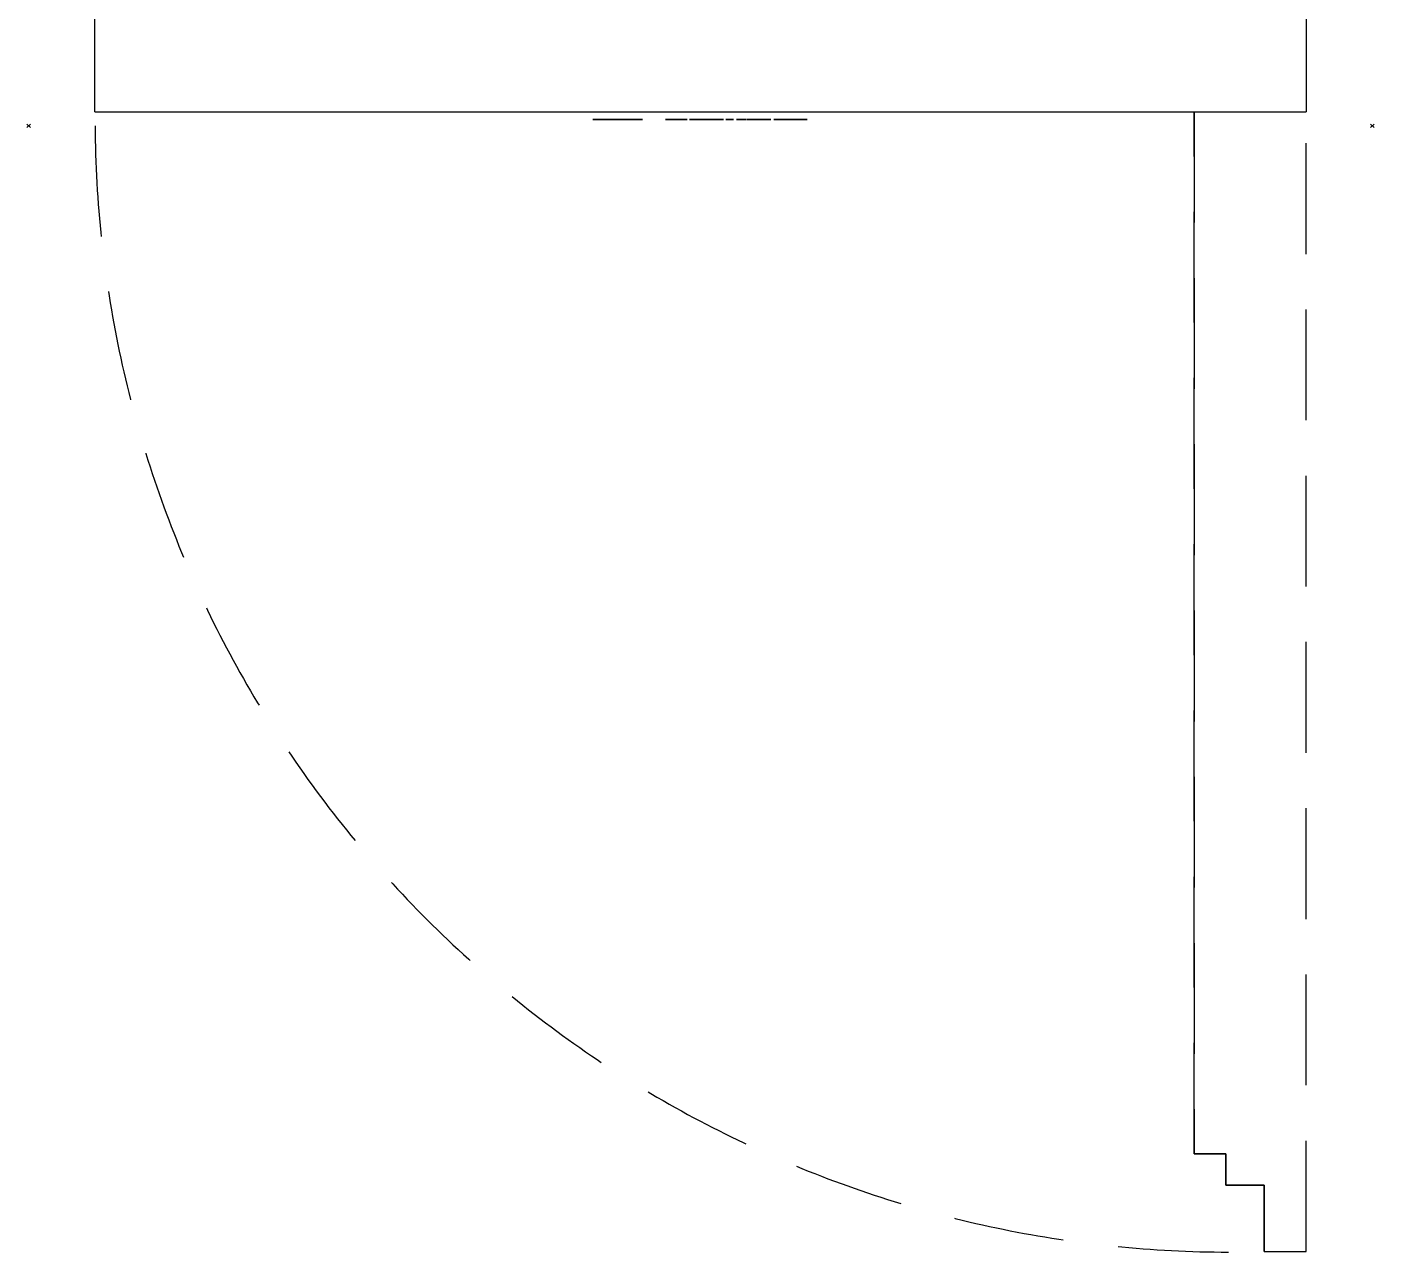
# Model space of a CAD drawing. Header units: millimetres. Extents: x -7 to 771, y -1510 to 26.
# Drawn here: x -1 to 771, y -1510 to -808 of the extents above; entities that cross this region are included whole.
import ezdxf

# ---------------------------------------------------------------- set-up
doc = ezdxf.new("R2010")
doc.units = ezdxf.units.MM
doc.header["$PDMODE"] = 3
doc.linetypes.add('NASCOSTA', pattern=[9.525, 6.35, -3.175])
for name, color, linetype in [('IQ_200_2D', 1, 'Continuous'), ('IQ_204_2D', 7, 'Continuous'), ('IQ_INS_3D', 3, 'Continuous')]:
    doc.layers.add(name, color=color, linetype=linetype)

msp = doc.modelspace()

# ---------------------------------------------------------------- linework, layer by layer
for points, invisible_edges in [([(351.72, -861.4, 1854.94), (336.81, -861.4, 1853.81), (323.29, -861.4, 1854.94)], 3), ([(333.65, -861.4, 1853.29), (330.71, -861.4, 1852.02), (323.29, -861.4, 1854.94)], 14), ([(323.29, -861.4, 1854.94), (328.17, -861.4, 1850.08), (326.17, -861.4, 1847.57)], 13), ([(328.17, -861.4, 1850.08), (323.29, -861.4, 1854.94), (330.71, -861.4, 1852.02)], 3), ([(323.29, -861.4, 1854.94), (326.17, -861.4, 1847.57), (324.84, -861.4, 1844.66)], 13), ([(333.65, -861.4, 1853.29), (323.29, -861.4, 1854.94), (336.81, -861.4, 1853.81)], 3), ([(324.84, -861.4, 1844.66), (324.26, -861.4, 1841.51), (323.29, -861.4, 1854.94)], 14), ([(323.29, -861.4, 1854.94), (324.26, -861.4, 1841.51), (324.26, -861.4, 1840.03), (323.29, -861.4, 1826.54)], 7), ([(336.79, -861.4, 1827.49), (340, -861.4, 1827.67), (351.72, -861.4, 1826.54), (323.29, -861.4, 1826.54)], 10), ([(324.26, -861.4, 1840.03), (324.85, -861.4, 1836.87), (323.29, -861.4, 1826.54)], 14), ([(333.63, -861.4, 1828.08), (336.79, -861.4, 1827.49), (323.29, -861.4, 1826.54)], 14), ([(330.7, -861.4, 1829.41), (333.63, -861.4, 1828.08), (323.29, -861.4, 1826.54)], 14), ([(326.18, -861.4, 1833.93), (328.16, -861.4, 1831.4), (323.29, -861.4, 1826.54)], 14), ([(323.29, -861.4, 1826.54), (328.16, -861.4, 1831.4), (330.7, -861.4, 1829.41)], 13), ([(326.18, -861.4, 1833.93), (323.29, -861.4, 1826.54), (324.85, -861.4, 1836.87)], 3), ([(324.26, -861.4, 1840.03), (324.26, -861.4, 1841.51), (328.49, -861.4, 1841.51), (328.49, -861.4, 1840.03)], 5), ([(328.49, -861.4, 1840.03), (328.49, -861.4, 1841.51), (331.21, -861.4, 1841.95), (331.21, -861.4, 1839.59)], 5), ([(331.21, -861.4, 1839.59), (331.21, -861.4, 1841.95), (333.77, -861.4, 1842.99), (333.77, -861.4, 1838.55)], 5), ([(333.77, -861.4, 1838.55), (333.77, -861.4, 1842.99), (336.04, -861.4, 1844.58), (336.04, -861.4, 1836.96)], 5), ([(336.04, -861.4, 1836.96), (336.04, -861.4, 1844.58), (337.89, -861.4, 1846.63), (337.89, -861.4, 1834.91)], 5), ([(341.3, -861.4, 1853.54), (340, -861.4, 1853.54), (336.81, -861.4, 1853.81), (351.72, -861.4, 1854.94)], 13), ([(339.23, -861.4, 1849.04), (339.23, -861.4, 1832.5), (337.89, -861.4, 1834.91), (337.89, -861.4, 1846.63)], 5), ([(339.23, -861.4, 1849.04), (340, -861.4, 1851.69), (341.3, -861.4, 1853.54), (339.23, -861.4, 1832.5)], 14), ([(339.23, -861.4, 1832.5), (341.3, -861.4, 1853.54), (341.3, -861.4, 1828), (340, -861.4, 1829.85)], 5), ([(340, -861.4, 1851.69), (340, -861.4, 1853.54), (341.3, -861.4, 1853.54)], 14), ([(340, -861.4, 1829.85), (341.3, -861.4, 1828), (340, -861.4, 1827.67)], 3), ([(341.3, -861.4, 1828), (351.72, -861.4, 1826.54), (340, -861.4, 1827.67)], 3), ([(351.72, -861.4, 1854.94), (344.39, -861.4, 1852.14), (341.3, -861.4, 1853.54)], 13), ([(344.39, -861.4, 1829.39), (351.72, -861.4, 1826.54), (341.3, -861.4, 1828)], 3), ([(344.39, -861.4, 1852.14), (351.72, -861.4, 1854.94), (347.03, -861.4, 1850.01)], 3), ([(347.03, -861.4, 1831.53), (351.72, -861.4, 1826.54), (344.39, -861.4, 1829.39)], 3), ([(349.05, -861.4, 1847.28), (347.03, -861.4, 1850.01), (351.72, -861.4, 1854.94)], 14), ([(351.72, -861.4, 1826.54), (347.03, -861.4, 1831.53), (349.05, -861.4, 1834.26)], 13), ([(350.32, -861.4, 1844.14), (349.05, -861.4, 1847.28), (351.72, -861.4, 1854.94)], 14), ([(350.32, -861.4, 1837.4), (351.72, -861.4, 1826.54), (349.05, -861.4, 1834.26)], 3), ([(351.72, -861.4, 1854.94), (350.75, -861.4, 1840.77), (350.32, -861.4, 1844.14)], 13), ([(350.32, -861.4, 1837.4), (350.75, -861.4, 1840.77), (351.72, -861.4, 1826.54)], 14), ([(350.75, -861.4, 1840.77), (351.72, -861.4, 1854.94), (351.72, -861.4, 1826.54)], 13), ([(365.8, -861.4, 1833.93), (364.89, -861.4, 1834.78), (366.6, -861.4, 1834.78), (366.66, -861.4, 1833.93)], 5), ([(364.89, -861.4, 1834.78), (365.8, -861.4, 1833.93), (365.8, -861.4, 1832.69), (364.89, -861.4, 1830.33)], 5), ([(365.8, -861.4, 1831.84), (365.8, -861.4, 1830.33), (364.89, -861.4, 1830.33), (365.8, -861.4, 1832.69)], 12), ([(373.33, -861.4, 1852.3), (373.33, -861.4, 1850.22), (367.57, -861.4, 1850.22), (365.35, -861.4, 1852.3)], 4), ([(367.57, -861.4, 1847.17), (365.35, -861.4, 1843.54), (365.35, -861.4, 1852.3), (367.57, -861.4, 1850.22)], 5), ([(365.35, -861.4, 1843.54), (367.57, -861.4, 1847.17), (367.57, -861.4, 1845.08), (367.57, -861.4, 1843.44)], 11), ([(365.35, -861.4, 1843.54), (367.57, -861.4, 1843.44), (367.59, -861.4, 1843.1), (365.41, -861.4, 1842.63)], 5), ([(365.59, -861.4, 1841.82), (365.41, -861.4, 1842.63), (367.64, -861.4, 1842.8), (367.73, -861.4, 1842.54)], 10), ([(367.59, -861.4, 1843.1), (367.64, -861.4, 1842.8), (365.41, -861.4, 1842.63)], 14), ([(367.73, -861.4, 1842.54), (367.84, -861.4, 1842.31), (365.9, -861.4, 1841.12), (365.59, -861.4, 1841.82)], 10), ([(365.8, -861.4, 1832.69), (366.66, -861.4, 1832.69), (366.6, -861.4, 1831.84), (365.8, -861.4, 1831.84)], 10), ([(367.84, -861.4, 1842.31), (367.98, -861.4, 1842.12), (365.9, -861.4, 1841.12)], 14), ([(367.98, -861.4, 1842.12), (368.14, -861.4, 1841.96), (366.34, -861.4, 1840.52), (365.9, -861.4, 1841.12)], 10), ([(368.14, -861.4, 1841.96), (366.92, -861.4, 1840.05), (366.34, -861.4, 1840.52)], 13), ([(366.66, -861.4, 1833.93), (366.6, -861.4, 1834.78), (366.98, -861.4, 1834.73), (366.82, -861.4, 1833.89)], 5), ([(366.66, -861.4, 1832.69), (366.82, -861.4, 1832.74), (366.98, -861.4, 1831.89), (366.6, -861.4, 1831.84)], 10), ([(367.34, -861.4, 1834.59), (367.64, -861.4, 1834.35), (366.95, -861.4, 1833.81), (366.82, -861.4, 1833.89)], 10), ([(366.82, -861.4, 1833.89), (366.98, -861.4, 1834.73), (367.34, -861.4, 1834.59)], 13), ([(367.34, -861.4, 1832.04), (366.98, -861.4, 1831.89), (366.82, -861.4, 1832.74), (366.95, -861.4, 1832.82)], 10), ([(366.92, -861.4, 1840.05), (368.14, -861.4, 1841.96), (368.31, -861.4, 1841.83), (367.64, -861.4, 1839.7)], 5), ([(367.64, -861.4, 1834.35), (367.87, -861.4, 1834.05), (367.07, -861.4, 1833.69), (366.95, -861.4, 1833.81)], 10), ([(366.95, -861.4, 1832.82), (367.07, -861.4, 1832.93), (367.64, -861.4, 1832.27), (367.34, -861.4, 1832.04)], 10), ([(367.87, -861.4, 1834.05), (368.02, -861.4, 1833.69), (367.15, -861.4, 1833.55), (367.07, -861.4, 1833.69)], 10), ([(367.87, -861.4, 1832.58), (367.07, -861.4, 1832.93), (367.15, -861.4, 1833.07), (368.02, -861.4, 1832.93)], 5), ([(367.07, -861.4, 1832.93), (367.87, -861.4, 1832.58), (367.64, -861.4, 1832.27)], 13), ([(368.02, -861.4, 1833.69), (368.07, -861.4, 1833.31), (367.19, -861.4, 1833.39), (367.15, -861.4, 1833.55)], 10), ([(368.02, -861.4, 1832.93), (367.15, -861.4, 1833.07), (367.19, -861.4, 1833.23), (368.07, -861.4, 1833.31)], 5), ([(368.07, -861.4, 1833.31), (367.19, -861.4, 1833.23), (367.19, -861.4, 1833.39)], 13), ([(372.98, -861.4, 1847.17), (372.98, -861.4, 1845.08), (367.57, -861.4, 1845.08), (367.57, -861.4, 1847.17)], 4), ([(368.68, -861.4, 1841.64), (368.86, -861.4, 1841.58), (368.51, -861.4, 1839.5), (367.64, -861.4, 1839.7)], 10), ([(368.31, -861.4, 1841.83), (368.49, -861.4, 1841.72), (367.64, -861.4, 1839.7)], 14), ([(368.49, -861.4, 1841.72), (368.68, -861.4, 1841.64), (367.64, -861.4, 1839.7)], 14), ([(368.51, -861.4, 1839.5), (369.05, -861.4, 1841.54), (369.23, -861.4, 1841.52), (369.38, -861.4, 1839.43)], 5), ([(368.86, -861.4, 1841.58), (369.05, -861.4, 1841.54), (368.51, -861.4, 1839.5)], 14), ([(369.38, -861.4, 1839.43), (369.23, -861.4, 1841.52), (369.4, -861.4, 1841.52), (373.48, -861.4, 1839.43)], 5), ([(373.48, -861.4, 1841.52), (373.48, -861.4, 1839.43), (369.4, -861.4, 1841.52)], 2), ([(373.58, -861.4, 1834.78), (372.75, -861.4, 1833.94), (371.84, -861.4, 1834.78)], 3), ([(371.84, -861.4, 1834.78), (372.75, -861.4, 1833.94), (372.75, -861.4, 1832.7), (371.84, -861.4, 1830.33)], 5), ([(372.75, -861.4, 1831.87), (372.75, -861.4, 1830.33), (371.84, -861.4, 1830.33), (372.75, -861.4, 1832.7)], 12), ([(373.58, -861.4, 1834.78), (373.96, -861.4, 1834.73), (373.56, -861.4, 1833.94), (372.75, -861.4, 1833.94)], 10), ([(373.55, -861.4, 1831.87), (372.75, -861.4, 1831.87), (372.75, -861.4, 1832.7), (373.56, -861.4, 1832.7)], 10), ([(374.3, -861.4, 1832.09), (375.36, -861.4, 1830.33), (374.33, -861.4, 1830.33), (373.55, -861.4, 1831.87)], 8), ([(373.55, -861.4, 1831.87), (373.56, -861.4, 1832.7), (373.71, -861.4, 1832.75), (374.3, -861.4, 1832.09)], 13), ([(373.71, -861.4, 1833.89), (373.56, -861.4, 1833.94), (373.96, -861.4, 1834.73), (374.31, -861.4, 1834.59)], 10), ([(374.31, -861.4, 1834.59), (374.61, -861.4, 1834.36), (373.84, -861.4, 1833.81), (373.71, -861.4, 1833.89)], 10), ([(373.84, -861.4, 1832.84), (374.56, -861.4, 1832.26), (374.3, -861.4, 1832.09), (373.71, -861.4, 1832.75)], 5), ([(374.61, -861.4, 1834.36), (373.95, -861.4, 1833.69), (373.84, -861.4, 1833.81)], 13), ([(373.95, -861.4, 1832.95), (374.77, -861.4, 1832.48), (374.56, -861.4, 1832.26), (373.84, -861.4, 1832.84)], 5), ([(373.95, -861.4, 1833.69), (374.61, -861.4, 1834.36), (374.84, -861.4, 1834.07), (374.02, -861.4, 1833.55)], 5), ([(374.77, -861.4, 1832.48), (373.95, -861.4, 1832.95), (374.02, -861.4, 1833.09), (374.93, -861.4, 1832.75)], 5), ([(374.02, -861.4, 1833.55), (374.84, -861.4, 1834.07), (374.99, -861.4, 1833.72), (374.06, -861.4, 1833.4)], 5), ([(375.02, -861.4, 1833.04), (374.93, -861.4, 1832.75), (374.02, -861.4, 1833.09), (374.06, -861.4, 1833.24)], 10), ([(374.06, -861.4, 1833.24), (374.06, -861.4, 1833.4), (375.05, -861.4, 1833.35), (375.02, -861.4, 1833.04)], 10), ([(374.06, -861.4, 1833.4), (374.99, -861.4, 1833.72), (375.05, -861.4, 1833.35)], 13), ([(375.05, -861.4, 1852.3), (377.27, -861.4, 1852.3), (375.05, -861.4, 1846.22)], 2), ([(377.27, -861.4, 1839.43), (375.05, -861.4, 1839.43), (375.05, -861.4, 1846.22), (377.27, -861.4, 1852.3)], 4), ([(378.69, -861.4, 1844.06), (378.81, -861.4, 1845.29), (380.99, -861.4, 1845.1), (380.93, -861.4, 1843.54)], 14), ([(378.81, -861.4, 1842.86), (378.69, -861.4, 1844.06), (380.93, -861.4, 1843.54), (381.03, -861.4, 1842.94)], 10), ([(378.81, -861.4, 1833.16), (379.63, -861.4, 1832.94), (379.58, -861.4, 1832.56), (378.73, -861.4, 1832.56)], 5), ([(378.73, -861.4, 1832.56), (379.58, -861.4, 1832.56), (379.63, -861.4, 1832.18), (378.81, -861.4, 1831.96)], 5), ([(380.99, -861.4, 1845.1), (378.81, -861.4, 1845.29), (379.17, -861.4, 1846.37), (381.09, -861.4, 1845.57)], 5), ([(381.03, -861.4, 1842.94), (381.24, -861.4, 1842.41), (379.16, -861.4, 1841.81), (378.81, -861.4, 1842.86)], 10), ([(379.63, -861.4, 1832.94), (378.81, -861.4, 1833.16), (379.04, -861.4, 1833.71), (379.78, -861.4, 1833.29)], 5), ([(379.78, -861.4, 1831.82), (379.04, -861.4, 1831.4), (378.81, -861.4, 1831.96), (379.63, -861.4, 1832.18)], 5), ([(379.78, -861.4, 1833.29), (379.04, -861.4, 1833.71), (379.41, -861.4, 1834.19), (380.01, -861.4, 1833.6)], 5), ([(379.04, -861.4, 1831.4), (379.78, -861.4, 1831.82), (380.01, -861.4, 1831.52), (379.41, -861.4, 1830.92)], 5), ([(381.24, -861.4, 1842.41), (381.56, -861.4, 1841.96), (379.72, -861.4, 1840.91), (379.16, -861.4, 1841.81)], 10), ([(381.31, -861.4, 1846), (381.09, -861.4, 1845.57), (379.17, -861.4, 1846.37), (379.74, -861.4, 1847.29)], 10), ([(380.31, -861.4, 1833.83), (379.41, -861.4, 1834.19), (379.89, -861.4, 1834.56), (380.67, -861.4, 1833.97)], 5), ([(380.01, -861.4, 1833.6), (379.41, -861.4, 1834.19), (380.31, -861.4, 1833.83)], 3), ([(379.89, -861.4, 1830.56), (379.41, -861.4, 1830.92), (380.01, -861.4, 1831.52), (380.31, -861.4, 1831.29)], 10), ([(380.48, -861.4, 1840.18), (379.72, -861.4, 1840.91), (381.56, -861.4, 1841.96), (381.97, -861.4, 1841.59)], 10), ([(379.74, -861.4, 1847.29), (380.5, -861.4, 1848.03), (381.63, -861.4, 1846.38), (381.31, -861.4, 1846)], 10), ([(380.45, -861.4, 1834.79), (381.05, -861.4, 1834.02), (380.67, -861.4, 1833.97), (379.89, -861.4, 1834.56)], 5), ([(380.31, -861.4, 1831.29), (380.45, -861.4, 1830.33), (379.89, -861.4, 1830.56)], 13), ([(380.45, -861.4, 1830.33), (380.31, -861.4, 1831.29), (380.67, -861.4, 1831.14), (381.05, -861.4, 1830.25)], 5), ([(381.05, -861.4, 1834.02), (380.45, -861.4, 1834.79), (381.05, -861.4, 1834.87), (381.43, -861.4, 1833.97)], 5), ([(381.97, -861.4, 1841.59), (381.4, -861.4, 1839.65), (380.48, -861.4, 1840.18)], 13), ([(380.5, -861.4, 1848.03), (381.41, -861.4, 1848.58), (382.03, -861.4, 1846.69), (381.63, -861.4, 1846.38)], 10), ([(381.05, -861.4, 1831.09), (381.05, -861.4, 1830.25), (380.67, -861.4, 1831.14)], 3), ([(380.93, -861.4, 1843.54), (380.99, -861.4, 1845.1), (385.98, -861.4, 1845.1), (388.21, -861.4, 1843.54)], 5), ([(381.64, -861.4, 1834.79), (381.43, -861.4, 1833.97), (381.05, -861.4, 1834.87)], 3), ([(381.05, -861.4, 1831.09), (381.43, -861.4, 1831.14), (381.64, -861.4, 1830.33), (381.05, -861.4, 1830.25)], 10), ([(381.4, -861.4, 1839.65), (381.97, -861.4, 1841.59), (382.49, -861.4, 1841.32), (382.47, -861.4, 1839.32)], 5), ([(382.51, -861.4, 1846.93), (381.41, -861.4, 1848.58), (382.46, -861.4, 1848.92), (383.04, -861.4, 1847.09)], 5), ([(382.03, -861.4, 1846.69), (381.41, -861.4, 1848.58), (382.51, -861.4, 1846.93)], 3), ([(381.78, -861.4, 1833.83), (381.43, -861.4, 1833.97), (381.64, -861.4, 1834.79), (382.2, -861.4, 1834.56)], 10), ([(381.43, -861.4, 1831.14), (381.78, -861.4, 1831.29), (382.2, -861.4, 1830.56), (381.64, -861.4, 1830.33)], 10), ([(382.08, -861.4, 1833.6), (381.78, -861.4, 1833.83), (382.2, -861.4, 1834.56), (382.68, -861.4, 1834.19)], 10), ([(381.78, -861.4, 1831.29), (382.08, -861.4, 1831.52), (382.68, -861.4, 1830.92), (382.2, -861.4, 1830.56)], 10), ([(382.08, -861.4, 1833.6), (382.68, -861.4, 1834.19), (383.05, -861.4, 1833.71), (382.32, -861.4, 1833.29)], 5), ([(382.68, -861.4, 1830.92), (382.08, -861.4, 1831.52), (382.32, -861.4, 1831.82), (383.05, -861.4, 1831.4)], 5), ([(383.28, -861.4, 1833.16), (382.46, -861.4, 1832.94), (382.32, -861.4, 1833.29), (383.05, -861.4, 1833.71)], 5), ([(382.46, -861.4, 1832.18), (383.05, -861.4, 1831.4), (382.32, -861.4, 1831.82)], 3), ([(383.62, -861.4, 1849.03), (383.62, -861.4, 1847.14), (383.04, -861.4, 1847.09), (382.46, -861.4, 1848.92)], 5), ([(382.46, -861.4, 1832.94), (383.28, -861.4, 1833.16), (383.36, -861.4, 1832.56), (382.51, -861.4, 1832.56)], 5), ([(383.28, -861.4, 1831.96), (383.05, -861.4, 1831.4), (382.46, -861.4, 1832.18), (382.51, -861.4, 1832.56)], 10), ([(382.47, -861.4, 1839.32), (382.49, -861.4, 1841.32), (383.08, -861.4, 1841.15), (383.68, -861.4, 1839.2)], 5), ([(382.51, -861.4, 1832.56), (383.36, -861.4, 1832.56), (383.28, -861.4, 1831.96)], 13), ([(383.75, -861.4, 1841.09), (383.68, -861.4, 1839.2), (383.08, -861.4, 1841.15)], 3), ([(384.1, -861.4, 1847.1), (383.62, -861.4, 1849.03), (384.69, -861.4, 1848.84), (384.54, -861.4, 1846.98)], 5), ([(383.62, -861.4, 1847.14), (383.62, -861.4, 1849.03), (384.1, -861.4, 1847.1)], 3), ([(383.75, -861.4, 1841.09), (384.38, -861.4, 1841.14), (384.51, -861.4, 1839.25), (383.68, -861.4, 1839.2)], 10), ([(384.38, -861.4, 1841.14), (384.93, -861.4, 1841.27), (385.33, -861.4, 1839.42), (384.51, -861.4, 1839.25)], 10), ([(384.54, -861.4, 1846.98), (384.69, -861.4, 1848.84), (385.64, -861.4, 1848.47), (384.94, -861.4, 1846.79)], 5), ([(384.93, -861.4, 1841.27), (385.41, -861.4, 1841.49), (386.11, -861.4, 1839.73), (385.33, -861.4, 1839.42)], 10), ([(384.94, -861.4, 1846.79), (385.64, -861.4, 1848.47), (386.45, -861.4, 1847.94), (385.29, -861.4, 1846.54)], 5), ([(386.45, -861.4, 1847.94), (387.13, -861.4, 1847.26), (385.58, -861.4, 1846.24), (385.29, -861.4, 1846.54)], 10), ([(385.41, -861.4, 1841.49), (385.85, -861.4, 1841.79), (386.88, -861.4, 1840.21), (386.11, -861.4, 1839.73)], 10), ([(385.79, -861.4, 1845.89), (385.58, -861.4, 1846.24), (387.13, -861.4, 1847.26), (387.65, -861.4, 1846.46)], 10), ([(385.93, -861.4, 1845.51), (385.79, -861.4, 1845.89), (387.65, -861.4, 1846.46)], 14), ([(385.85, -861.4, 1841.79), (386.28, -861.4, 1842.17), (387.61, -861.4, 1840.87), (386.88, -861.4, 1840.21)], 8), ([(385.93, -861.4, 1845.51), (387.65, -861.4, 1846.46), (388.01, -861.4, 1845.56), (385.98, -861.4, 1845.1)], 5), ([(385.98, -861.4, 1845.1), (388.01, -861.4, 1845.56), (388.2, -861.4, 1844.58), (388.21, -861.4, 1843.54)], 9), ([(389.93, -861.4, 1834.78), (389.93, -861.4, 1833.94), (388.1, -861.4, 1833.94), (387.18, -861.4, 1834.78)], 4), ([(387.18, -861.4, 1834.78), (388.1, -861.4, 1833.94), (388.1, -861.4, 1833), (388.1, -861.4, 1832.16)], 13), ([(388.1, -861.4, 1832.16), (388.1, -861.4, 1830.33), (387.18, -861.4, 1830.33), (387.18, -861.4, 1834.78)], 8), ([(389.77, -861.4, 1832.16), (388.1, -861.4, 1832.16), (388.1, -861.4, 1833), (389.77, -861.4, 1833)], 2), ([(389.52, -861.4, 1845.29), (389.9, -861.4, 1846.35), (391.67, -861.4, 1844.81), (389.39, -861.4, 1844.12)], 6), ([(389.39, -861.4, 1844.12), (391.67, -861.4, 1844.81), (391.59, -861.4, 1844.12)], 13), ([(389.52, -861.4, 1842.94), (389.39, -861.4, 1844.12), (391.67, -861.4, 1843.42), (389.9, -861.4, 1841.89)], 6), ([(389.39, -861.4, 1844.12), (391.59, -861.4, 1844.12), (391.67, -861.4, 1843.42)], 13), ([(391.88, -861.4, 1845.44), (391.67, -861.4, 1844.81), (389.9, -861.4, 1846.35), (390.5, -861.4, 1847.27)], 10), ([(391.88, -861.4, 1842.8), (390.5, -861.4, 1840.97), (389.9, -861.4, 1841.89), (391.67, -861.4, 1843.42)], 5), ([(392.21, -861.4, 1845.98), (390.5, -861.4, 1847.27), (391.29, -861.4, 1848.02), (392.65, -861.4, 1846.43)], 5), ([(391.88, -861.4, 1845.44), (390.5, -861.4, 1847.27), (392.21, -861.4, 1845.98)], 3), ([(390.5, -861.4, 1840.97), (391.88, -861.4, 1842.8), (392.21, -861.4, 1842.26), (391.29, -861.4, 1840.21)], 5), ([(392.23, -861.4, 1848.59), (393.19, -861.4, 1846.76), (392.65, -861.4, 1846.43), (391.29, -861.4, 1848.02)], 5), ([(392.65, -861.4, 1841.81), (392.23, -861.4, 1839.65), (391.29, -861.4, 1840.21), (392.21, -861.4, 1842.26)], 5), ([(393.19, -861.4, 1846.76), (392.23, -861.4, 1848.59), (393.3, -861.4, 1848.95), (393.8, -861.4, 1846.97)], 5), ([(392.23, -861.4, 1839.65), (392.65, -861.4, 1841.81), (393.19, -861.4, 1841.47), (393.3, -861.4, 1839.29)], 5), ([(393.3, -861.4, 1839.29), (393.19, -861.4, 1841.47), (393.8, -861.4, 1841.26)], 13), ([(394.47, -861.4, 1849.07), (393.8, -861.4, 1846.97), (393.3, -861.4, 1848.95)], 3), ([(393.8, -861.4, 1841.26), (394.47, -861.4, 1841.19), (394.47, -861.4, 1839.16), (393.3, -861.4, 1839.29)], 10), ([(396.53, -861.4, 1834.78), (396.53, -861.4, 1833.94), (394.62, -861.4, 1833.94), (393.71, -861.4, 1834.78)], 4), ([(394.66, -861.4, 1831.78), (393.74, -861.4, 1831.46), (393.71, -861.4, 1831.78), (394.61, -861.4, 1832)], 5), ([(393.71, -861.4, 1834.78), (394.62, -861.4, 1833.94), (394.62, -861.4, 1833.07), (393.71, -861.4, 1831.78)], 5), ([(394.62, -861.4, 1832.22), (394.61, -861.4, 1832), (393.71, -861.4, 1831.78), (394.62, -861.4, 1833.07)], 14), ([(393.74, -861.4, 1831.46), (394.66, -861.4, 1831.78), (394.75, -861.4, 1831.58), (393.84, -861.4, 1831.15)], 5), ([(394.47, -861.4, 1849.07), (395.49, -861.4, 1848.98), (394.47, -861.4, 1847.05), (393.8, -861.4, 1846.97)], 10), ([(394.75, -861.4, 1831.58), (394.9, -861.4, 1831.41), (394.01, -861.4, 1830.88), (393.84, -861.4, 1831.15)], 10), ([(394.9, -861.4, 1831.41), (394.51, -861.4, 1830.48), (394.24, -861.4, 1830.65), (394.01, -861.4, 1830.88)], 9), ([(395.49, -861.4, 1848.98), (396.46, -861.4, 1848.69), (395.17, -861.4, 1846.98), (394.47, -861.4, 1847.05)], 10), ([(395.49, -861.4, 1839.25), (394.47, -861.4, 1839.16), (394.47, -861.4, 1841.19), (395.17, -861.4, 1841.25)], 10), ([(394.51, -861.4, 1830.48), (394.9, -861.4, 1831.41), (395.08, -861.4, 1831.28), (394.81, -861.4, 1830.37)], 5), ([(394.62, -861.4, 1833.07), (396.4, -861.4, 1833.07), (396.4, -861.4, 1832.22), (394.62, -861.4, 1832.22)], 8), ([(394.81, -861.4, 1830.37), (395.08, -861.4, 1831.28), (395.29, -861.4, 1831.2), (395.13, -861.4, 1830.33)], 5), ([(396.57, -861.4, 1830.33), (395.13, -861.4, 1830.33), (395.51, -861.4, 1831.17), (396.57, -861.4, 1831.17)], 2), ([(395.51, -861.4, 1831.17), (395.13, -861.4, 1830.33), (395.29, -861.4, 1831.2)], 3), ([(396.46, -861.4, 1848.69), (397.37, -861.4, 1848.19), (395.8, -861.4, 1846.78), (395.17, -861.4, 1846.98)], 10), ([(395.17, -861.4, 1841.25), (395.8, -861.4, 1841.45), (396.46, -861.4, 1839.54), (395.49, -861.4, 1839.25)], 10), ([(397.37, -861.4, 1848.19), (398.22, -861.4, 1847.46), (396.35, -861.4, 1846.46), (395.8, -861.4, 1846.78)], 10), ([(395.8, -861.4, 1841.45), (396.35, -861.4, 1841.77), (397.37, -861.4, 1840.04), (396.46, -861.4, 1839.54)], 10), ([(396.84, -861.4, 1846.03), (396.35, -861.4, 1846.46), (398.22, -861.4, 1847.46)], 2), ([(396.35, -861.4, 1841.77), (396.84, -861.4, 1842.21), (398.22, -861.4, 1840.78), (397.37, -861.4, 1840.04)], 8), ([(401.85, -861.4, 1843.08), (401.93, -861.4, 1842.76), (399.7, -861.4, 1842.44), (399.6, -861.4, 1843.32)], 10), ([(399.6, -861.4, 1852.3), (401.81, -861.4, 1852.3), (401.81, -861.4, 1848.74), (399.6, -861.4, 1843.32)], 4), ([(401.81, -861.4, 1846.73), (401.81, -861.4, 1843.44), (399.6, -861.4, 1843.32), (401.81, -861.4, 1848.74)], 14), ([(399.6, -861.4, 1843.32), (401.81, -861.4, 1843.44), (401.85, -861.4, 1843.08)], 13), ([(399.92, -861.4, 1841.66), (399.7, -861.4, 1842.44), (401.93, -861.4, 1842.76), (402.04, -861.4, 1842.49)], 10), ([(402.04, -861.4, 1842.49), (402.17, -861.4, 1842.26), (400.26, -861.4, 1840.98), (399.92, -861.4, 1841.66)], 10), ([(400.78, -861.4, 1831.78), (401.01, -861.4, 1831.52), (400.25, -861.4, 1831.03), (400.08, -861.4, 1831.34)], 2), ([(401.01, -861.4, 1831.52), (401.28, -861.4, 1831.31), (400.48, -861.4, 1830.75), (400.25, -861.4, 1831.03)], 10), ([(400.26, -861.4, 1840.98), (402.17, -861.4, 1842.26), (402.33, -861.4, 1842.06), (400.73, -861.4, 1840.42)], 5), ([(400.4, -861.4, 1833.82), (400.47, -861.4, 1834.21), (401.32, -861.4, 1833.77), (401.29, -861.4, 1833.68)], 10), ([(400.41, -861.4, 1833.43), (400.4, -861.4, 1833.82), (401.28, -861.4, 1833.58), (401.3, -861.4, 1833.49)], 10), ([(401.28, -861.4, 1833.58), (400.4, -861.4, 1833.82), (401.29, -861.4, 1833.68)], 3), ([(401.3, -861.4, 1833.49), (401.35, -861.4, 1833.4), (400.51, -861.4, 1833.05), (400.41, -861.4, 1833.43)], 10), ([(400.74, -861.4, 1834.47), (401.36, -861.4, 1833.86), (401.32, -861.4, 1833.77), (400.47, -861.4, 1834.21)], 5), ([(400.48, -861.4, 1830.75), (401.28, -861.4, 1831.31), (400.77, -861.4, 1830.53)], 3), ([(401.35, -861.4, 1833.4), (400.76, -861.4, 1832.74), (400.51, -861.4, 1833.05)], 13), ([(400.73, -861.4, 1840.42), (402.33, -861.4, 1842.06), (402.5, -861.4, 1841.9), (401.32, -861.4, 1839.97)], 5), ([(401.05, -861.4, 1834.67), (401.52, -861.4, 1833.98), (401.43, -861.4, 1833.93), (400.74, -861.4, 1834.47)], 5), ([(400.74, -861.4, 1834.47), (401.43, -861.4, 1833.93), (401.36, -861.4, 1833.86)], 13), ([(401.41, -861.4, 1833.32), (401.07, -861.4, 1832.51), (400.76, -861.4, 1832.74), (401.35, -861.4, 1833.4)], 5), ([(401.28, -861.4, 1831.31), (401.59, -861.4, 1831.17), (401.1, -861.4, 1830.37), (400.77, -861.4, 1830.53)], 10), ([(401.4, -861.4, 1834.8), (401.61, -861.4, 1834.01), (401.52, -861.4, 1833.98), (401.05, -861.4, 1834.67)], 5), ([(401.07, -861.4, 1832.51), (401.49, -861.4, 1833.26), (401.58, -861.4, 1833.23), (401.43, -861.4, 1832.35)], 5), ([(401.07, -861.4, 1832.51), (401.41, -861.4, 1833.32), (401.49, -861.4, 1833.26)], 13), ([(401.59, -861.4, 1831.17), (401.92, -861.4, 1831.1), (401.46, -861.4, 1830.28), (401.1, -861.4, 1830.37)], 10), ([(401.32, -861.4, 1839.97), (402.5, -861.4, 1841.9), (402.69, -861.4, 1841.77), (402.05, -861.4, 1839.65)], 5), ([(401.77, -861.4, 1834.86), (401.95, -861.4, 1833.99), (401.71, -861.4, 1834.02), (401.4, -861.4, 1834.8)], 5), ([(401.61, -861.4, 1834.01), (401.4, -861.4, 1834.8), (401.71, -861.4, 1834.02)], 3), ([(401.43, -861.4, 1832.35), (401.58, -861.4, 1833.23), (402.08, -861.4, 1833.04), (401.82, -861.4, 1832.19)], 5), ([(401.83, -861.4, 1830.26), (401.46, -861.4, 1830.28), (401.92, -861.4, 1831.1), (402.04, -861.4, 1831.1)], 10), ([(402.12, -861.4, 1834.83), (402.45, -861.4, 1834.74), (401.95, -861.4, 1833.99), (401.77, -861.4, 1834.86)], 6), ([(401.81, -861.4, 1848.74), (403.82, -861.4, 1848.74), (403.82, -861.4, 1846.73), (401.81, -861.4, 1846.73)], 8), ([(401.82, -861.4, 1832.19), (402.08, -861.4, 1833.04), (402.58, -861.4, 1832.82), (402.21, -861.4, 1831.99)], 5), ([(402.04, -861.4, 1831.1), (402.16, -861.4, 1831.13), (402.3, -861.4, 1830.33), (401.83, -861.4, 1830.26)], 10), ([(402.45, -861.4, 1834.74), (402.75, -861.4, 1834.57), (402.18, -861.4, 1833.91), (401.95, -861.4, 1833.99)], 10), ([(403.09, -861.4, 1841.6), (403.29, -861.4, 1841.55), (402.92, -861.4, 1839.47), (402.05, -861.4, 1839.65)], 10), ([(402.69, -861.4, 1841.77), (402.89, -861.4, 1841.67), (402.05, -861.4, 1839.65)], 14), ([(402.89, -861.4, 1841.67), (403.09, -861.4, 1841.6), (402.05, -861.4, 1839.65)], 14), ([(402.74, -861.4, 1830.49), (402.3, -861.4, 1830.33), (402.16, -861.4, 1831.13), (402.26, -861.4, 1831.19)], 10), ([(402.75, -861.4, 1834.57), (403.01, -861.4, 1834.34), (402.38, -861.4, 1833.79), (402.18, -861.4, 1833.91)], 10), ([(402.21, -861.4, 1831.99), (402.58, -861.4, 1832.82), (402.84, -861.4, 1832.66), (402.3, -861.4, 1831.92)], 5), ([(402.35, -861.4, 1831.27), (403.14, -861.4, 1830.72), (402.74, -861.4, 1830.49), (402.26, -861.4, 1831.19)], 5), ([(403.08, -861.4, 1832.46), (403.27, -861.4, 1832.21), (402.38, -861.4, 1831.83), (402.3, -861.4, 1831.92)], 10), ([(402.3, -861.4, 1831.92), (402.84, -861.4, 1832.66), (403.08, -861.4, 1832.46)], 13), ([(402.41, -861.4, 1831.37), (403.29, -861.4, 1831), (403.14, -861.4, 1830.72), (402.35, -861.4, 1831.27)], 5), ([(403.01, -861.4, 1834.34), (403.21, -861.4, 1834.07), (402.55, -861.4, 1833.62), (402.38, -861.4, 1833.79)], 8), ([(403.27, -861.4, 1832.21), (403.38, -861.4, 1831.92), (402.43, -861.4, 1831.72), (402.38, -861.4, 1831.83)], 10), ([(402.45, -861.4, 1831.49), (403.39, -861.4, 1831.29), (403.29, -861.4, 1831), (402.41, -861.4, 1831.37)], 5), ([(403.38, -861.4, 1831.92), (403.42, -861.4, 1831.61), (402.45, -861.4, 1831.61), (402.43, -861.4, 1831.72)], 10), ([(402.45, -861.4, 1831.49), (402.45, -861.4, 1831.61), (403.42, -861.4, 1831.61), (403.39, -861.4, 1831.29)], 10), ([(403.29, -861.4, 1841.55), (403.49, -861.4, 1841.52), (402.92, -861.4, 1839.47)], 14), ([(403.49, -861.4, 1841.52), (403.69, -861.4, 1841.51), (403.86, -861.4, 1839.43), (402.92, -861.4, 1839.47)], 10), ([(403.87, -861.4, 1841.51), (403.86, -861.4, 1839.43), (403.69, -861.4, 1841.51)], 2), ([(405.69, -861.4, 1848.74), (407.89, -861.4, 1848.74), (407.89, -861.4, 1847.35)], 12), ([(405.69, -861.4, 1848.74), (407.89, -861.4, 1847.35), (408.12, -861.4, 1845.49), (407.95, -861.4, 1844.95)], 11), ([(407.89, -861.4, 1844.33), (405.69, -861.4, 1848.74), (407.95, -861.4, 1844.95)], 3), ([(407.89, -861.4, 1844.33), (407.89, -861.4, 1839.43), (405.69, -861.4, 1839.43), (405.69, -861.4, 1848.74)], 8), ([(407.51, -861.4, 1831.78), (407.73, -861.4, 1831.52), (406.98, -861.4, 1831.03), (406.81, -861.4, 1831.34)], 2), ([(407.73, -861.4, 1831.52), (408, -861.4, 1831.31), (407.21, -861.4, 1830.75), (406.98, -861.4, 1831.03)], 10), ([(407.12, -861.4, 1833.82), (407.19, -861.4, 1834.21), (408.04, -861.4, 1833.77), (408.01, -861.4, 1833.68)], 10), ([(407.13, -861.4, 1833.43), (407.12, -861.4, 1833.82), (408.01, -861.4, 1833.58), (408.03, -861.4, 1833.49)], 10), ([(408.01, -861.4, 1833.58), (407.12, -861.4, 1833.82), (408.01, -861.4, 1833.68)], 3), ([(408.03, -861.4, 1833.49), (408.07, -861.4, 1833.4), (407.23, -861.4, 1833.05), (407.13, -861.4, 1833.43)], 10), ([(407.46, -861.4, 1834.47), (408.09, -861.4, 1833.86), (408.04, -861.4, 1833.77), (407.19, -861.4, 1834.21)], 5), ([(407.21, -861.4, 1830.75), (408, -861.4, 1831.31), (407.49, -861.4, 1830.53)], 3), ([(408.07, -861.4, 1833.4), (407.48, -861.4, 1832.74), (407.23, -861.4, 1833.05)], 13), ([(407.77, -861.4, 1834.67), (408.24, -861.4, 1833.98), (408.16, -861.4, 1833.93), (407.46, -861.4, 1834.47)], 5), ([(407.46, -861.4, 1834.47), (408.16, -861.4, 1833.93), (408.09, -861.4, 1833.86)], 13), ([(408.13, -861.4, 1833.32), (407.79, -861.4, 1832.51), (407.48, -861.4, 1832.74), (408.07, -861.4, 1833.4)], 5), ([(408, -861.4, 1831.31), (408.31, -861.4, 1831.17), (407.82, -861.4, 1830.37), (407.49, -861.4, 1830.53)], 10), ([(408.13, -861.4, 1834.8), (408.33, -861.4, 1834.01), (408.24, -861.4, 1833.98), (407.77, -861.4, 1834.67)], 5), ([(407.79, -861.4, 1832.51), (408.21, -861.4, 1833.26), (408.3, -861.4, 1833.23), (408.15, -861.4, 1832.35)], 5), ([(407.79, -861.4, 1832.51), (408.13, -861.4, 1833.32), (408.21, -861.4, 1833.26)], 13), ([(408.31, -861.4, 1831.17), (408.64, -861.4, 1831.1), (408.18, -861.4, 1830.28), (407.82, -861.4, 1830.37)], 10), ([(408.34, -861.4, 1847.94), (408.92, -861.4, 1848.4), (409.23, -861.4, 1846.59), (407.89, -861.4, 1847.35)], 6), ([(408.77, -861.4, 1846.32), (408.39, -861.4, 1845.95), (407.89, -861.4, 1847.35)], 14), ([(409.23, -861.4, 1846.59), (408.77, -861.4, 1846.32), (407.89, -861.4, 1847.35)], 14), ([(408.39, -861.4, 1845.95), (408.12, -861.4, 1845.49), (407.89, -861.4, 1847.35)], 14), ([(408.5, -861.4, 1834.86), (408.67, -861.4, 1833.99), (408.43, -861.4, 1834.02), (408.13, -861.4, 1834.8)], 5), ([(408.33, -861.4, 1834.01), (408.13, -861.4, 1834.8), (408.43, -861.4, 1834.02)], 3), ([(408.15, -861.4, 1832.35), (408.3, -861.4, 1833.23), (408.81, -861.4, 1833.04), (408.55, -861.4, 1832.19)], 5), ([(408.56, -861.4, 1830.26), (408.18, -861.4, 1830.28), (408.64, -861.4, 1831.1), (408.76, -861.4, 1831.1)], 10), ([(408.84, -861.4, 1834.83), (409.17, -861.4, 1834.74), (408.67, -861.4, 1833.99), (408.5, -861.4, 1834.86)], 6), ([(408.55, -861.4, 1832.19), (408.81, -861.4, 1833.04), (409.3, -861.4, 1832.82), (408.93, -861.4, 1831.99)], 5), ([(408.76, -861.4, 1831.1), (408.88, -861.4, 1831.13), (409.02, -861.4, 1830.33), (408.56, -861.4, 1830.26)], 10), ([(409.17, -861.4, 1834.74), (409.47, -861.4, 1834.57), (408.9, -861.4, 1833.91), (408.67, -861.4, 1833.99)], 10), ([(409.46, -861.4, 1830.49), (409.02, -861.4, 1830.33), (408.88, -861.4, 1831.13), (408.98, -861.4, 1831.19)], 10), ([(409.47, -861.4, 1834.57), (409.73, -861.4, 1834.34), (409.1, -861.4, 1833.79), (408.9, -861.4, 1833.91)], 10), ([(409.78, -861.4, 1846.76), (408.92, -861.4, 1848.4), (409.62, -861.4, 1848.71), (410.4, -861.4, 1846.82)], 5), ([(409.78, -861.4, 1846.76), (409.23, -861.4, 1846.59), (408.92, -861.4, 1848.4)], 14), ([(408.93, -861.4, 1831.99), (409.3, -861.4, 1832.82), (409.57, -861.4, 1832.66), (409.02, -861.4, 1831.92)], 5), ([(409.07, -861.4, 1831.27), (409.86, -861.4, 1830.72), (409.46, -861.4, 1830.49), (408.98, -861.4, 1831.19)], 5), ([(409.8, -861.4, 1832.46), (409.99, -861.4, 1832.21), (409.1, -861.4, 1831.83), (409.02, -861.4, 1831.92)], 10), ([(409.02, -861.4, 1831.92), (409.57, -861.4, 1832.66), (409.8, -861.4, 1832.46)], 13), ([(409.13, -861.4, 1831.37), (410.02, -861.4, 1831), (409.86, -861.4, 1830.72), (409.07, -861.4, 1831.27)], 5), ([(409.73, -861.4, 1834.34), (409.93, -861.4, 1834.07), (409.28, -861.4, 1833.62), (409.1, -861.4, 1833.79)], 8), ([(409.99, -861.4, 1832.21), (410.1, -861.4, 1831.92), (409.15, -861.4, 1831.72), (409.1, -861.4, 1831.83)], 10), ([(409.17, -861.4, 1831.49), (410.11, -861.4, 1831.29), (410.02, -861.4, 1831), (409.13, -861.4, 1831.37)], 5), ([(410.1, -861.4, 1831.92), (410.14, -861.4, 1831.61), (409.17, -861.4, 1831.61), (409.15, -861.4, 1831.72)], 10), ([(409.17, -861.4, 1831.49), (409.17, -861.4, 1831.61), (410.14, -861.4, 1831.61), (410.11, -861.4, 1831.29)], 10), ([(410.43, -861.4, 1848.87), (411.32, -861.4, 1848.87), (410.4, -861.4, 1846.82), (409.62, -861.4, 1848.71)], 6), ([(411.32, -861.4, 1848.87), (411.32, -861.4, 1846.73), (410.4, -861.4, 1846.82)], 12), ([(413.86, -861.4, 1844.08), (411.79, -861.4, 1842.93), (411.66, -861.4, 1844.08), (411.79, -861.4, 1845.24)], 9), ([(411.79, -861.4, 1845.24), (412.17, -861.4, 1846.28), (413.93, -861.4, 1844.76), (413.86, -861.4, 1844.08)], 10), ([(411.79, -861.4, 1842.93), (413.86, -861.4, 1844.08), (413.93, -861.4, 1843.41), (412.17, -861.4, 1841.89)], 5), ([(414.14, -861.4, 1845.38), (413.93, -861.4, 1844.76), (412.17, -861.4, 1846.28), (412.77, -861.4, 1847.2)], 10), ([(414.14, -861.4, 1842.79), (414.48, -861.4, 1842.25), (412.77, -861.4, 1840.97), (412.17, -861.4, 1841.89)], 10), ([(414.14, -861.4, 1842.79), (412.17, -861.4, 1841.89), (413.93, -861.4, 1843.41)], 3), ([(412.77, -861.4, 1847.2), (413.56, -861.4, 1847.95), (414.48, -861.4, 1845.92), (414.14, -861.4, 1845.38)], 10), ([(414.48, -861.4, 1842.25), (414.92, -861.4, 1841.8), (413.56, -861.4, 1840.22), (412.77, -861.4, 1840.97)], 10), ([(413.56, -861.4, 1847.95), (414.5, -861.4, 1848.53), (414.92, -861.4, 1846.37), (414.48, -861.4, 1845.92)], 10), ([(414.92, -861.4, 1841.8), (415.45, -861.4, 1841.46), (414.5, -861.4, 1839.64), (413.56, -861.4, 1840.22)], 10), ([(414.5, -861.4, 1848.53), (415.57, -861.4, 1848.89), (415.45, -861.4, 1846.71), (414.92, -861.4, 1846.37)], 10), ([(415.57, -861.4, 1839.28), (414.5, -861.4, 1839.64), (415.45, -861.4, 1841.46), (416.06, -861.4, 1841.24)], 10), ([(416.06, -861.4, 1846.93), (415.45, -861.4, 1846.71), (415.57, -861.4, 1848.89), (416.74, -861.4, 1849.02)], 10), ([(416.06, -861.4, 1841.24), (416.74, -861.4, 1841.17), (416.74, -861.4, 1839.15), (415.57, -861.4, 1839.28)], 10), ([(416.74, -861.4, 1849.02), (416.74, -861.4, 1847), (416.06, -861.4, 1846.93)], 13), ([(416.74, -861.4, 1849.02), (417.91, -861.4, 1848.89), (417.41, -861.4, 1846.93), (416.74, -861.4, 1847)], 10), ([(417.91, -861.4, 1839.28), (416.74, -861.4, 1839.15), (417.41, -861.4, 1841.24), (418.02, -861.4, 1841.46)], 10), ([(416.74, -861.4, 1839.15), (416.74, -861.4, 1841.17), (417.41, -861.4, 1841.24)], 13), ([(417.91, -861.4, 1848.89), (418.97, -861.4, 1848.53), (418.02, -861.4, 1846.71), (417.41, -861.4, 1846.93)], 10), ([(418.02, -861.4, 1841.46), (418.56, -861.4, 1841.8), (418.97, -861.4, 1839.64), (417.91, -861.4, 1839.28)], 10), ([(418.97, -861.4, 1848.53), (419.92, -861.4, 1847.95), (418.56, -861.4, 1846.37), (418.02, -861.4, 1846.71)], 10), ([(419.92, -861.4, 1847.95), (419, -861.4, 1845.92), (418.56, -861.4, 1846.37)], 13), ([(418.56, -861.4, 1841.8), (419, -861.4, 1842.25), (419.92, -861.4, 1840.22), (418.97, -861.4, 1839.64)], 10), ([(418.69, -861.4, 1832.56), (418.77, -861.4, 1833.16), (419.67, -861.4, 1832.92), (419.62, -861.4, 1832.56)], 10), ([(418.77, -861.4, 1831.96), (418.69, -861.4, 1832.56), (419.62, -861.4, 1832.56), (419.67, -861.4, 1832.2)], 10), ([(419.8, -861.4, 1833.25), (419.67, -861.4, 1832.92), (418.77, -861.4, 1833.16), (419, -861.4, 1833.71)], 10), ([(419, -861.4, 1831.4), (418.77, -861.4, 1831.96), (419.67, -861.4, 1832.2), (419.8, -861.4, 1831.87)], 10), ([(419, -861.4, 1845.92), (419.92, -861.4, 1847.95), (420.7, -861.4, 1847.2), (419.33, -861.4, 1845.38)], 5), ([(419, -861.4, 1842.25), (419.33, -861.4, 1842.79), (420.7, -861.4, 1840.97), (419.92, -861.4, 1840.22)], 10), ([(420.02, -861.4, 1833.54), (419, -861.4, 1833.71), (419.37, -861.4, 1834.19), (420.31, -861.4, 1833.76)], 5), ([(419.8, -861.4, 1833.25), (419, -861.4, 1833.71), (420.02, -861.4, 1833.54)], 3), ([(420.02, -861.4, 1831.58), (419.37, -861.4, 1830.92), (419, -861.4, 1831.4), (419.8, -861.4, 1831.87)], 5), ([(421.3, -861.4, 1846.28), (419.55, -861.4, 1844.76), (419.33, -861.4, 1845.38), (420.7, -861.4, 1847.2)], 5), ([(419.33, -861.4, 1842.79), (419.55, -861.4, 1843.41), (421.3, -861.4, 1841.89), (420.7, -861.4, 1840.97)], 10), ([(419.85, -861.4, 1834.56), (420.4, -861.4, 1834.79), (420.31, -861.4, 1833.76), (419.37, -861.4, 1834.19)], 6), ([(419.37, -861.4, 1830.92), (420.02, -861.4, 1831.58), (420.31, -861.4, 1831.36), (419.85, -861.4, 1830.56)], 5), ([(419.55, -861.4, 1844.76), (421.3, -861.4, 1846.28), (421.68, -861.4, 1845.24), (419.62, -861.4, 1844.08)], 5), ([(421.68, -861.4, 1842.93), (421.3, -861.4, 1841.89), (419.55, -861.4, 1843.41), (419.62, -861.4, 1844.08)], 10), ([(421.82, -861.4, 1844.08), (421.68, -861.4, 1842.93), (419.62, -861.4, 1844.08), (421.68, -861.4, 1845.24)], 6), ([(420.64, -861.4, 1831.22), (420.4, -861.4, 1830.33), (419.85, -861.4, 1830.56), (420.31, -861.4, 1831.36)], 5), ([(420.64, -861.4, 1833.89), (420.31, -861.4, 1833.76), (420.4, -861.4, 1834.79), (421, -861.4, 1834.87)], 10), ([(420.4, -861.4, 1830.33), (420.64, -861.4, 1831.22), (421, -861.4, 1831.17), (421, -861.4, 1830.25)], 5), ([(421, -861.4, 1834.87), (421, -861.4, 1833.94), (420.64, -861.4, 1833.89)], 13), ([(421, -861.4, 1833.94), (421, -861.4, 1834.87), (421.6, -861.4, 1834.79), (421.36, -861.4, 1833.89)], 5), ([(421.36, -861.4, 1831.22), (421.6, -861.4, 1830.33), (421, -861.4, 1830.25), (421, -861.4, 1831.17)], 5), ([(421.36, -861.4, 1833.89), (421.6, -861.4, 1834.79), (422.16, -861.4, 1834.56), (421.69, -861.4, 1833.76)], 5), ([(421.6, -861.4, 1830.33), (421.36, -861.4, 1831.22), (421.69, -861.4, 1831.36), (422.16, -861.4, 1830.56)], 5), ([(421.69, -861.4, 1833.76), (422.16, -861.4, 1834.56), (422.64, -861.4, 1834.19), (421.98, -861.4, 1833.54)], 5), ([(421.69, -861.4, 1831.36), (421.98, -861.4, 1831.58), (422.64, -861.4, 1830.92), (422.16, -861.4, 1830.56)], 10), ([(423, -861.4, 1833.71), (422.2, -861.4, 1833.25), (421.98, -861.4, 1833.54), (422.64, -861.4, 1834.19)], 5), ([(423, -861.4, 1831.4), (421.98, -861.4, 1831.58), (422.2, -861.4, 1831.87), (423.23, -861.4, 1831.96)], 5), ([(422.64, -861.4, 1830.92), (421.98, -861.4, 1831.58), (423, -861.4, 1831.4)], 3), ([(423, -861.4, 1833.71), (422.34, -861.4, 1832.92), (422.2, -861.4, 1833.25)], 13), ([(422.34, -861.4, 1832.2), (423.31, -861.4, 1832.56), (423.23, -861.4, 1831.96), (422.2, -861.4, 1831.87)], 5), ([(422.34, -861.4, 1832.92), (423, -861.4, 1833.71), (423.23, -861.4, 1833.16), (422.39, -861.4, 1832.56)], 5), ([(423.31, -861.4, 1832.56), (422.34, -861.4, 1832.2), (422.39, -861.4, 1832.56), (423.23, -861.4, 1833.16)], 5), ([(423.18, -861.4, 1852.3), (425.4, -861.4, 1852.3), (423.18, -861.4, 1846.44)], 2), ([(425.4, -861.4, 1839.43), (423.18, -861.4, 1839.43), (423.18, -861.4, 1846.44), (425.4, -861.4, 1852.3)], 4), ([(427.09, -861.4, 1843.12), (429.33, -861.4, 1843.31), (429.36, -861.4, 1842.85), (427.16, -861.4, 1842.29)], 5), ([(427.09, -861.4, 1848.74), (429.33, -861.4, 1848.74), (429.33, -861.4, 1843.31), (427.09, -861.4, 1843.12)], 4), ([(428.03, -861.4, 1834.78), (430.07, -861.4, 1831.9), (428.06, -861.4, 1833.13), (427.14, -861.4, 1834.78)], 6), ([(427.14, -861.4, 1830.33), (427.14, -861.4, 1834.78), (428.06, -861.4, 1833.13), (428.06, -861.4, 1830.33)], 2), ([(427.36, -861.4, 1841.56), (427.16, -861.4, 1842.29), (429.45, -861.4, 1842.46), (429.6, -861.4, 1842.12)], 10), ([(429.45, -861.4, 1842.46), (427.16, -861.4, 1842.29), (429.36, -861.4, 1842.85)], 3), ([(427.68, -861.4, 1840.92), (427.36, -861.4, 1841.56), (429.6, -861.4, 1842.12), (428.1, -861.4, 1840.39)], 6), ([(430.07, -861.4, 1831.9), (430.99, -861.4, 1830.33), (430.1, -861.4, 1830.33), (428.06, -861.4, 1833.13)], 9), ([(428.1, -861.4, 1840.39), (429.6, -861.4, 1842.12), (429.79, -861.4, 1841.84)], 13), ([(429.79, -861.4, 1841.84), (430.03, -861.4, 1841.61), (428.62, -861.4, 1839.96), (428.1, -861.4, 1840.39)], 10), ([(430.03, -861.4, 1841.61), (430.32, -861.4, 1841.44), (429.21, -861.4, 1839.62), (428.62, -861.4, 1839.96)], 10), ([(430.32, -861.4, 1841.44), (430.63, -861.4, 1841.32), (429.87, -861.4, 1839.38), (429.21, -861.4, 1839.62)], 10), ([(430.63, -861.4, 1841.32), (430.98, -861.4, 1841.25), (430.59, -861.4, 1839.24), (429.87, -861.4, 1839.38)], 10), ([(430.07, -861.4, 1831.9), (430.07, -861.4, 1834.78), (430.99, -861.4, 1834.78), (430.99, -861.4, 1830.33)], 8), ([(431.34, -861.4, 1839.19), (430.59, -861.4, 1839.24), (430.98, -861.4, 1841.25), (431.36, -861.4, 1841.22)], 10), ([(431.34, -861.4, 1839.19), (431.36, -861.4, 1841.22), (431.74, -861.4, 1841.25), (432.1, -861.4, 1839.24)], 5), ([(432.1, -861.4, 1839.24), (431.74, -861.4, 1841.25), (432.08, -861.4, 1841.32), (432.82, -861.4, 1839.38)], 5), ([(432.08, -861.4, 1841.32), (432.4, -861.4, 1841.44), (432.82, -861.4, 1839.38)], 14), ([(432.4, -861.4, 1841.44), (432.69, -861.4, 1841.61), (433.49, -861.4, 1839.63), (432.82, -861.4, 1839.38)], 10), ([(434.08, -861.4, 1839.97), (432.69, -861.4, 1841.61), (432.93, -861.4, 1841.84), (434.6, -861.4, 1840.41)], 5), ([(433.49, -861.4, 1839.63), (432.69, -861.4, 1841.61), (434.08, -861.4, 1839.97)], 3), ([(434.6, -861.4, 1840.41), (432.93, -861.4, 1841.84), (433.12, -861.4, 1842.13), (435.03, -861.4, 1840.95)], 5), ([(433.27, -861.4, 1842.47), (435.55, -861.4, 1842.33), (435.35, -861.4, 1841.59), (433.12, -861.4, 1842.13)], 5), ([(435.35, -861.4, 1841.59), (435.03, -861.4, 1840.95), (433.12, -861.4, 1842.13)], 14), ([(435.55, -861.4, 1842.33), (433.27, -861.4, 1842.47), (433.36, -861.4, 1842.87)], 13), ([(433.36, -861.4, 1842.87), (433.39, -861.4, 1843.33), (435.62, -861.4, 1843.18), (435.55, -861.4, 1842.33)], 10), ([(435.62, -861.4, 1848.74), (435.62, -861.4, 1843.18), (433.39, -861.4, 1843.33), (433.39, -861.4, 1848.74)], 2), ([(436.45, -861.4, 1832.21), (434.62, -861.4, 1830.33), (436.83, -861.4, 1834.78), (436.86, -861.4, 1833.12)], 5), ([(434.62, -861.4, 1830.33), (436.45, -861.4, 1832.21), (436.04, -861.4, 1831.29), (435.6, -861.4, 1830.33)], 3), ([(437.68, -861.4, 1831.29), (436.04, -861.4, 1831.29), (436.45, -861.4, 1832.21), (437.27, -861.4, 1832.21)], 10), ([(439.03, -861.4, 1839.43), (436.65, -861.4, 1839.43), (438.25, -861.4, 1841.66), (441.39, -861.4, 1842.72)], 4), ([(437.27, -861.4, 1832.21), (436.86, -861.4, 1833.12), (436.83, -861.4, 1834.78), (439.1, -861.4, 1830.33)], 10), ([(436.96, -861.4, 1848.74), (439.36, -861.4, 1848.74), (438.34, -861.4, 1846.86)], 2), ([(439.1, -861.4, 1830.33), (438.12, -861.4, 1830.33), (437.68, -861.4, 1831.29), (437.27, -861.4, 1832.21)], 12), ([(440.17, -861.4, 1844.34), (442.61, -861.4, 1844.36), (441.39, -861.4, 1842.72), (438.25, -861.4, 1841.66)], 7), ([(441.39, -861.4, 1845.95), (440.17, -861.4, 1844.34), (438.34, -861.4, 1846.86), (439.36, -861.4, 1848.74)], 5), ([(441.39, -861.4, 1845.95), (444.34, -861.4, 1846.72), (442.61, -861.4, 1844.36), (440.17, -861.4, 1844.34)], 13), ([(443.41, -861.4, 1848.74), (445.82, -861.4, 1848.74), (444.34, -861.4, 1846.72), (441.39, -861.4, 1845.95)], 4), ([(443.76, -861.4, 1839.43), (441.39, -861.4, 1842.72), (444.01, -861.4, 1842.41), (446.14, -861.4, 1839.43)], 2), ([(441.39, -861.4, 1842.72), (442.61, -861.4, 1844.36), (444.01, -861.4, 1842.41)], 13), ([(442.73, -861.4, 1834.78), (443.64, -861.4, 1834.78), (443.64, -861.4, 1831.17), (442.73, -861.4, 1830.33)], 4), ([(445.35, -861.4, 1830.33), (442.73, -861.4, 1830.33), (443.64, -861.4, 1831.17), (445.35, -861.4, 1831.17)], 2)]:
    msp.add_3dface(points, dxfattribs=dict(invisible_edges=invisible_edges))
msp.add_3dface([(413.92, -861.4, 1830.33), (413.92, -861.4, 1834.78), (414.83, -861.4, 1834.78), (414.83, -861.4, 1830.33)])
at = {"layer": 'IQ_200_2D', "linetype": 'Continuous'}
msp.add_line((38, -857), (732, -857), dxfattribs=at)
for points in [[(38, -857), (38, -857), (38, -793)], [(732, -793), (732, -857)]]:
    msp.add_lwpolyline(points, dxfattribs=at)
at = {"layer": 'IQ_204_2D', "linetype": 'NASCOSTA', "ltscale": 10}
for p, q in [((668, -857), (668, -1454)), ((668, -1454), (668, -857)), ((732, -1510), (732, -857)), ((668, -1454), (686, -1454)), ((686, -1454), (668, -1454)), ((686, -1454), (686, -1472)), ((686, -1472), (686, -1454)), ((686, -1472), (708, -1472)), ((708, -1472), (686, -1472)), ((708, -1472), (708, -1510)), ((708, -1510), (708, -1472)), ((708, -1510), (732, -1510))]:
    msp.add_line(p, q, dxfattribs=at)
msp.add_arc((687.99, -860.31), 650, 180.414, 271.76397, dxfattribs=at)
at = {"layer": 'IQ_INS_3D'}
for p in [(0, -865), (770, -865)]:
    msp.add_point(p, dxfattribs=at)

doc.saveas('drawing.dxf')
